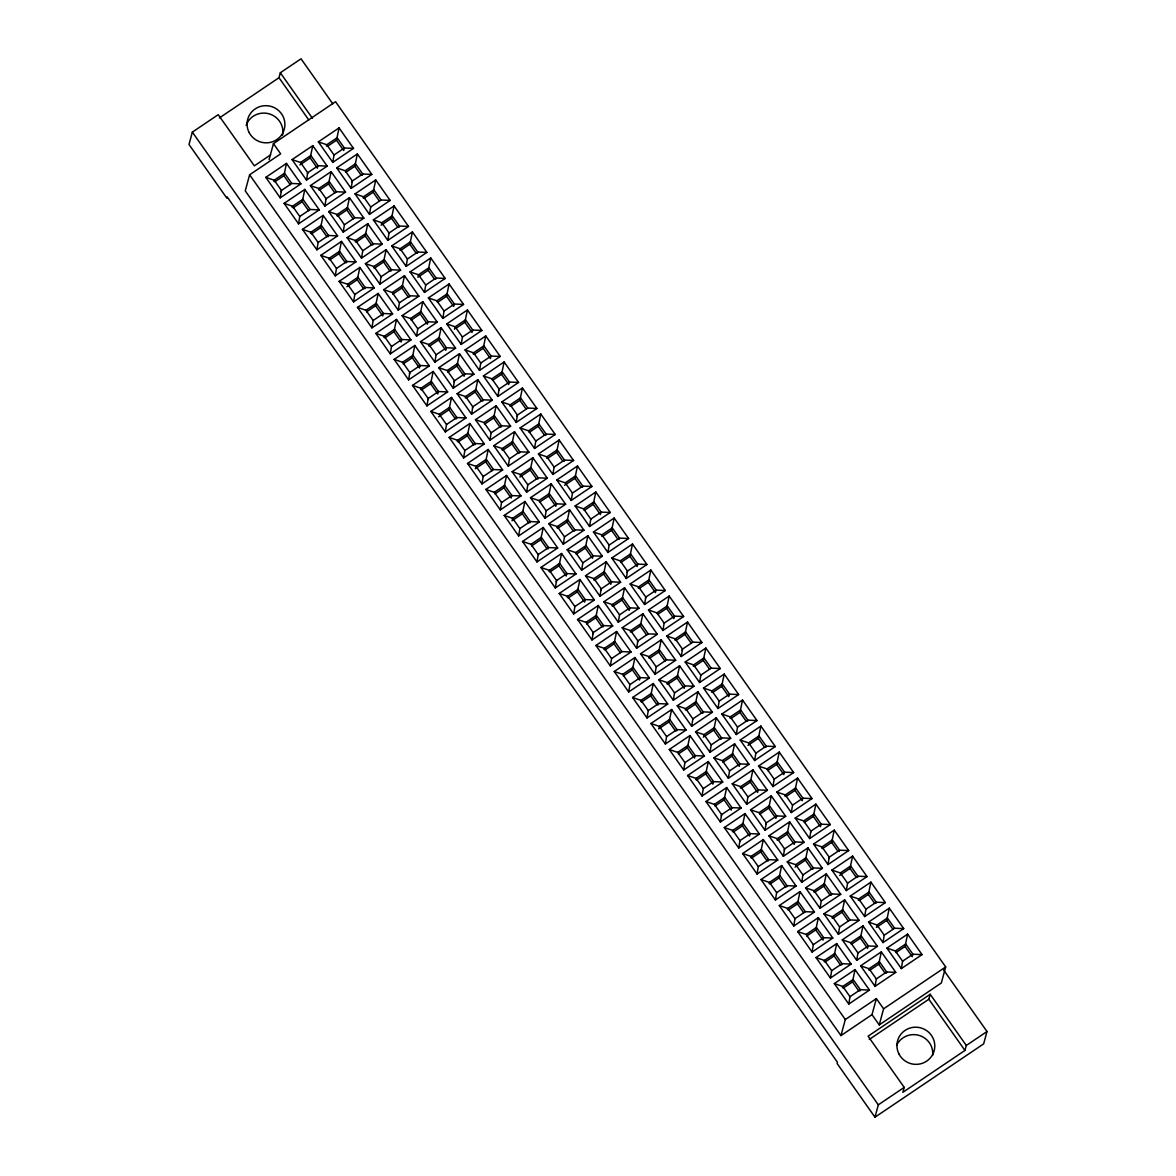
<?xml version="1.0" encoding="UTF-8"?>
<svg xmlns="http://www.w3.org/2000/svg" width="1176" height="1176" viewBox="0 0 1176 1176"><rect width="100%" height="100%" fill="white"/><g stroke="black" fill="none" stroke-linecap="round" stroke-linejoin="round"><path stroke-width="1.5" d="M280.211 197.833L281.446 190.453L274.214 180.222L265.776 177.356L286.474 163.391L300.909 183.868L280.211 197.833L265.776 177.356M298.557 223.837L299.777 216.458L292.559 206.226L284.107 203.36L304.819 189.395L319.255 209.872L298.557 223.837L284.107 203.36M306.495 180.09L307.73 172.725L300.512 162.479L292.06 159.613L312.757 145.648L327.207 166.125L306.495 180.09L292.06 159.613M316.888 249.841L318.123 242.462L310.905 232.231L302.452 229.364L323.15 215.399L337.6 235.876L316.888 249.841L302.452 229.364M324.841 206.094L326.075 198.729L318.858 188.483L310.405 185.617L331.103 171.652L345.538 192.129L324.841 206.094L310.405 185.617M332.793 162.362L334.013 154.982L326.796 144.736L318.343 141.884L339.055 127.905L353.491 148.397L332.793 162.362L318.343 141.884M335.233 275.846L336.468 268.481L329.236 258.235L320.798 255.368L341.496 241.403L355.931 261.88L335.233 275.846L320.798 255.368M343.186 232.113L344.406 224.734L337.189 214.488L328.736 211.621L349.448 197.656L363.884 218.148L343.186 232.113L328.736 211.621M351.139 188.366L352.359 180.986L345.141 170.755L336.689 167.889L357.386 153.924L371.837 174.401L351.139 188.366L336.689 167.889M353.579 301.864L354.799 294.485L347.581 284.239L339.129 281.373L359.841 267.408L374.277 287.885L353.579 301.864L339.129 281.373M361.517 258.117L362.752 250.738L355.534 240.507L347.082 237.64L367.779 223.675L382.229 244.152L361.517 258.117L347.082 237.64M369.47 214.37L370.705 206.991L363.487 196.759L355.034 193.893L375.732 179.928L390.167 200.405L369.47 214.37L355.034 193.893M371.91 327.869L373.145 320.489L365.927 310.258L357.475 307.392L378.172 293.427L392.622 313.904L371.91 327.869L357.475 307.392M379.863 284.122L381.097 276.742L373.88 266.511L365.427 263.644L386.125 249.679L400.56 270.157L379.863 284.122L365.427 263.644M387.815 240.374L389.035 233.01L381.818 222.764L373.365 219.897L394.078 205.932L408.513 226.409L387.815 240.374L373.365 219.897M390.256 353.873L391.49 346.494L384.258 336.262L375.82 333.396L396.518 319.431L410.953 339.908L390.256 353.873L375.82 333.396M398.208 310.126L399.428 302.761L392.211 292.515L383.758 289.649L404.47 275.684L418.906 296.161L398.208 310.126L383.758 289.649M406.161 266.379L407.381 259.014L400.163 248.768L391.711 245.902L412.409 231.937L426.859 252.414L406.161 266.379L391.711 245.902M408.601 379.877L409.821 372.498L402.604 362.267L394.151 359.4L414.863 345.435L429.299 365.912L408.601 379.877L394.151 359.4M416.554 336.13L417.774 328.765L410.556 318.52L402.104 315.653L422.801 301.688L437.251 322.165L416.554 336.13L402.104 315.653M424.492 292.398L425.727 285.018L418.509 274.772L410.056 271.921L430.754 257.956L445.19 278.433L424.492 292.398L410.056 271.921M426.932 405.882L428.167 398.517L420.949 388.271L412.497 385.405L433.194 371.44L447.644 391.917L426.932 405.882L412.497 385.405M434.885 362.149L436.12 354.77L428.902 344.524L420.449 341.672L441.147 327.692L455.582 348.184L434.885 362.149L420.449 341.672M442.837 318.402L444.058 311.023L436.84 300.791L428.387 297.925L449.1 283.96L463.535 304.437L442.837 318.402L428.387 297.925M445.278 431.901L446.512 424.521L439.28 414.275L430.842 411.409L451.54 397.444L465.975 417.936L445.278 431.901L430.842 411.409M453.23 388.154L454.45 380.774L447.233 370.543L438.78 367.676L459.493 353.711L473.928 374.189L453.23 388.154L438.78 367.676M461.183 344.406L462.403 337.027L455.185 326.796L446.733 323.929L467.431 309.964L481.881 330.441L461.183 344.406L446.733 323.929M463.623 457.905L464.843 450.526L457.626 440.294L449.173 437.428L469.885 423.463L484.321 443.94L463.623 457.905L449.173 437.428M471.576 414.158L472.796 406.778L465.578 396.547L457.126 393.681L477.824 379.716L492.274 400.193L471.576 414.158L457.126 393.681M479.514 370.411L480.749 363.046L473.531 352.8L465.079 349.934L485.776 335.969L500.212 356.446L479.514 370.411L465.079 349.934M481.954 483.909L483.189 476.53L475.971 466.299L467.519 463.432L488.216 449.467L502.666 469.944L481.954 483.909L467.519 463.432M489.907 440.162L491.142 432.797L483.924 422.551L475.471 419.685L496.169 405.72L510.605 426.197L489.907 440.162L475.471 419.685M497.86 396.415L499.08 389.05L491.862 378.804L483.41 375.938L504.122 361.973L518.557 382.45L497.86 396.415L483.41 375.938M500.3 509.914L501.535 502.549L494.317 492.303L485.864 489.436L506.562 475.471L520.997 495.949L500.3 509.914L485.864 489.436M508.252 466.166L509.473 458.802L502.255 448.556L493.802 445.689L514.515 431.724L528.95 452.201L508.252 466.166L493.802 445.689M516.205 422.434L517.425 415.055L510.208 404.809L501.755 401.957L522.453 387.992L536.903 408.469L516.205 422.434L501.755 401.957M518.645 535.918L519.865 528.553L512.648 518.307L504.195 515.441L524.908 501.476L539.343 521.953L518.645 535.918L504.195 515.441M526.598 492.185L527.818 484.806L520.601 474.56L512.148 471.708L532.846 457.743L547.296 478.22L526.598 492.185L512.148 471.708M534.536 448.438L535.771 441.059L528.553 430.828L520.101 427.961L540.798 413.996L555.234 434.473L534.536 448.438L520.101 427.961M536.976 561.937L538.211 554.558L530.993 544.312L522.541 541.46L543.239 527.48L557.689 547.972L536.976 561.937L522.541 541.46M544.929 518.19L546.164 510.81L538.946 500.579L530.494 497.713L551.191 483.748L565.627 504.225L544.929 518.19L530.494 497.713M552.882 474.442L554.102 467.063L546.884 456.832L538.432 453.965L559.144 440L573.579 460.477L552.882 474.442L538.432 453.965M555.322 587.941L556.557 580.562L549.339 570.331L540.886 567.464L561.584 553.499L576.019 573.976L555.322 587.941L540.886 567.464M563.275 544.194L564.495 536.815L557.277 526.583L548.825 523.717L569.537 509.752L583.972 530.229L563.275 544.194L548.825 523.717M571.227 500.447L572.447 493.082L565.23 482.836L556.777 479.97L577.475 466.005L591.925 486.482L571.227 500.447L556.777 479.97M573.668 613.945L574.888 606.566L567.67 596.335L559.217 593.468L579.93 579.503L594.365 599.981L573.668 613.945L559.217 593.468M581.62 570.198L582.84 562.834L575.623 552.588L567.17 549.721L587.868 535.756L602.318 556.233L581.62 570.198L567.17 549.721M589.558 526.466L590.793 519.086L583.575 508.84L575.123 505.974L595.82 492.009L610.256 512.486L589.558 526.466L575.123 505.974M591.998 639.95L593.233 632.585L586.015 622.339L577.563 619.473L598.261 605.508L612.711 625.985L591.998 639.95L577.563 619.473M599.951 596.203L601.186 588.838L593.968 578.592L585.516 575.726L606.213 561.76L620.649 582.238L599.951 596.203L585.516 575.726M607.904 552.47L609.124 545.091L601.906 534.86L593.454 531.993L614.166 518.028L628.601 538.505L607.904 552.47L593.454 531.993M610.344 665.954L611.579 658.589L604.361 648.343L595.909 645.477L616.606 631.512L631.042 651.989L610.344 665.954L595.909 645.477M618.297 622.222L619.517 614.842L612.299 604.596L603.847 601.745L624.559 587.779L638.994 608.257L618.297 622.222L603.847 601.745M626.249 578.474L627.47 571.095L620.252 560.864L611.799 557.997L632.497 544.032L646.947 564.509L626.249 578.474L611.799 557.997M628.69 691.973L629.91 684.594L622.692 674.348L614.24 671.496L634.952 657.531L649.387 678.008L628.69 691.973L614.24 671.496M636.642 648.226L637.862 640.846L630.645 630.615L622.192 627.749L642.89 613.784L657.34 634.261L636.642 648.226L622.192 627.749M644.58 604.479L645.815 597.099L638.597 586.868L630.145 584.002L650.842 570.037L665.278 590.514L644.58 604.479L630.145 584.002M647.02 717.977L648.255 710.598L641.038 700.367L632.585 697.5L653.283 683.535L667.733 704.012L647.02 717.977L632.585 697.5M654.973 674.23L656.208 666.851L648.99 656.62L640.538 653.753L661.235 639.788L675.671 660.265L654.973 674.23L640.538 653.753M662.926 630.483L664.146 623.118L656.928 612.872L648.476 610.006L669.188 596.041L683.624 616.518L662.926 630.483L648.476 610.006M665.366 743.982L666.601 736.602L659.383 726.371L650.931 723.505L671.628 709.54L686.064 730.017L665.366 743.982L650.931 723.505M673.319 700.235L674.539 692.87L667.321 682.624L658.869 679.757L679.581 665.792L694.016 686.269L673.319 700.235L658.869 679.757M681.271 656.502L682.492 649.123L675.274 638.877L666.821 636.01L687.519 622.045L701.969 642.522L681.271 656.502L666.821 636.01M683.712 769.986L684.932 762.621L677.714 752.375L669.262 749.509L689.974 735.544L704.409 756.021L683.712 769.986L669.262 749.509M691.664 726.239L692.885 718.874L685.667 708.628L677.214 705.762L697.912 691.797L712.362 712.274L691.664 726.239L677.214 705.762M699.602 682.506L700.837 675.127L693.62 664.896L685.167 662.029L705.865 648.064L720.3 668.541L699.602 682.506L685.167 662.029M702.043 795.99L703.277 788.626L696.06 778.38L687.607 775.513L708.305 761.548L722.755 782.025L702.043 795.99L687.607 775.513M709.995 752.258L711.23 744.878L704.012 734.647L695.56 731.781L716.257 717.816L730.693 738.293L709.995 752.258L695.56 731.781M717.948 708.511L719.168 701.131L711.95 690.9L703.498 688.034L724.21 674.068L738.646 694.546L717.948 708.511L703.498 688.034M720.388 822.009L721.623 814.63L714.405 804.384L705.953 801.532L726.65 787.567L741.086 808.044L720.388 822.009L705.953 801.532M728.341 778.262L729.561 770.883L722.343 760.652L713.891 757.785L734.603 743.82L749.038 764.297L728.341 778.262L713.891 757.785M736.294 734.515L737.514 727.135L730.296 716.904L721.843 714.038L742.541 700.073L756.991 720.55L736.294 734.515L721.843 714.038M738.734 848.014L739.954 840.634L732.736 830.403L724.284 827.537L744.996 813.572L759.431 834.049L738.734 848.014L724.284 827.537M746.687 804.266L747.907 796.887L740.689 786.656L732.236 783.789L752.934 769.824L767.384 790.301L746.687 804.266L732.236 783.789M754.625 760.519L755.859 753.154L748.642 742.909L740.189 740.042L760.887 726.077L775.322 746.554L754.625 760.519L740.189 740.042M757.065 874.018L758.299 866.638L751.082 856.407L742.629 853.541L763.327 839.576L777.777 860.053L757.065 874.018L742.629 853.541M765.017 830.271L766.252 822.906L759.034 812.66L750.582 809.794L771.28 795.829L785.715 816.306L765.017 830.271L750.582 809.794M772.97 786.538L774.19 779.159L766.972 768.913L758.52 766.046L779.232 752.081L793.668 772.573L772.97 786.538L758.52 766.046M775.41 900.022L776.645 892.658L769.427 882.412L760.975 879.545L781.673 865.58L796.108 886.057L775.41 900.022L760.975 879.545M783.363 856.29L784.583 848.91L777.365 838.664L768.913 835.798L789.625 821.833L804.061 842.31L783.363 856.29L768.913 835.798M791.316 812.543L792.536 805.163L785.318 794.932L776.866 792.065L797.563 778.1L812.013 798.577L791.316 812.543L776.866 792.065M793.756 926.027L794.976 918.662L787.758 908.416L779.306 905.549L800.018 891.584L814.453 912.062L793.756 926.027L779.306 905.549M801.709 882.294L802.929 874.915L795.711 864.683L787.258 861.817L807.956 847.852L822.406 868.329L801.709 882.294L787.258 861.817M809.647 838.547L810.881 831.167L803.664 820.936L795.211 818.07L815.909 804.105L830.344 824.582L809.647 838.547L795.211 818.07M812.087 952.045L813.322 944.666L806.104 934.42L797.651 931.568L818.349 917.603L832.799 938.08L812.087 952.045L797.651 931.568M820.039 908.298L821.274 900.919L814.057 890.688L805.604 887.821L826.302 873.856L840.737 894.333L820.039 908.298L805.604 887.821M827.992 864.551L829.212 857.186L821.995 846.94L813.542 844.074L834.254 830.109L848.69 850.586L827.992 864.551L813.542 844.074M830.432 978.05L831.667 970.67L824.45 960.439L815.997 957.573L836.695 943.608L851.13 964.085L830.432 978.05L815.997 957.573M838.385 934.303L839.605 926.923L832.387 916.692L823.935 913.825L844.647 899.861L859.083 920.338L838.385 934.303L823.935 913.825M846.338 890.555L847.558 883.191L840.34 872.945L831.888 870.078L852.585 856.113L867.035 876.59L846.338 890.555L831.888 870.078M848.778 1004.054L849.998 996.675L842.78 986.443L834.328 983.577L855.04 969.612L869.476 990.089L848.778 1004.054L834.328 983.577M856.731 960.307L857.951 952.942L850.733 942.696L842.281 939.83L862.978 925.865L877.428 946.342L856.731 960.307L842.281 939.83M864.669 916.574L865.903 909.195L858.686 898.949L850.233 896.097L870.931 882.118L885.366 902.609L864.669 916.574L850.233 896.097M875.062 986.326L876.296 978.947L869.079 968.701L860.626 965.834L881.324 951.869L895.759 972.361L875.062 986.326L860.626 965.834M883.014 942.579L884.234 935.199L877.017 924.968L868.564 922.102L889.277 908.137L903.712 928.614L883.014 942.579L868.564 922.102M901.36 968.583L902.58 961.204L895.362 950.972L886.91 948.106L907.607 934.141L922.058 954.618L901.36 968.583L886.91 948.106M286.474 163.391L283.901 175.709L274.846 181.81M312.757 145.648L310.185 157.966L299.836 164.949M304.819 189.395L302.247 201.713L293.177 207.829M339.055 127.905L336.483 140.238L327.428 146.338M331.103 171.652L328.53 183.971L319.475 190.086M323.15 215.399L320.578 227.718L311.522 233.833M357.386 153.924L354.814 166.242L345.759 172.343M349.448 197.656L346.876 209.989L337.821 216.09M341.496 241.403L338.923 253.722L329.868 259.837M375.732 179.928L373.159 192.247L364.104 198.362M367.779 223.675L365.207 235.994L356.152 242.094M359.841 267.408L357.269 279.741L346.905 286.724M394.078 205.932L391.505 218.251L381.156 225.233M386.125 249.679L383.552 261.998L374.497 268.113M378.172 293.427L375.6 305.745L366.544 311.846M412.409 231.937L409.836 244.255L400.781 250.37M404.47 275.684L401.898 288.002L392.843 294.118M396.518 319.431L393.945 331.75L384.89 337.865M430.754 257.956L428.182 270.274L417.833 277.257M422.801 301.688L420.229 314.007L411.174 320.122M414.863 345.435L412.291 357.754L403.221 363.869M449.1 283.96L446.527 296.279L437.472 302.394M441.147 327.692L438.575 340.026L429.519 346.126M433.194 371.44L430.622 383.758L421.567 389.873M467.431 309.964L464.858 322.283L455.803 328.398M459.493 353.711L456.92 366.03L447.865 372.13M451.54 397.444L448.967 409.777L438.619 416.76M485.776 335.969L483.204 348.287L474.149 354.402M477.824 379.716L475.251 392.034L466.196 398.15M469.885 423.463L467.313 435.781L458.243 441.882M504.122 361.973L501.549 374.291L492.494 380.407M496.169 405.72L493.597 418.039L484.541 424.154M488.216 449.467L485.644 461.786L475.295 468.768M522.453 387.992L519.88 400.31L510.825 406.411M514.515 431.724L511.942 444.043L502.887 450.158M506.562 475.471L503.99 487.79L494.934 493.905M540.798 413.996L538.226 426.315L529.171 432.43M532.846 457.743L530.273 470.062L519.924 477.044M524.908 501.476L522.335 513.794L511.972 520.777M559.144 440L556.571 452.319L547.516 458.434M551.191 483.748L548.619 496.066L539.563 502.181M543.239 527.48L540.666 539.813L531.611 545.914M577.475 466.005L574.902 478.323L564.553 485.306M569.537 509.752L566.964 522.07L557.909 528.186M561.584 553.499L559.012 565.818L549.956 571.918M595.82 492.009L593.248 504.342L584.193 510.443M587.868 535.756L585.295 548.075L576.24 554.19M579.93 579.503L577.357 591.822L568.287 597.937M614.166 518.028L611.593 530.347L602.538 536.447M606.213 561.76L603.641 574.079L594.586 580.194M598.261 605.508L595.688 617.826L586.633 623.942M632.497 544.032L629.924 556.351L620.869 562.466M624.559 587.779L621.986 600.098L612.931 606.199M616.606 631.512L614.034 643.831L604.979 649.946M650.842 570.037L648.27 582.355L639.215 588.47M642.89 613.784L640.317 626.102L631.262 632.218M634.952 657.531L632.379 669.85L623.309 675.95M669.188 596.041L666.616 608.36L657.56 614.475M661.235 639.788L658.663 652.107L649.608 658.222M653.283 683.535L650.71 695.854L641.655 701.954M687.519 622.045L684.947 634.379L675.891 640.479M679.581 665.792L677.009 678.111L667.953 684.226M671.628 709.54L669.056 721.858L658.707 728.841M705.865 648.064L703.292 660.383L694.237 666.483M697.912 691.797L695.339 704.13L686.284 710.231M689.974 735.544L687.401 747.862L678.332 753.978M724.21 674.068L721.638 686.387L712.582 692.502M716.257 717.816L713.685 730.134L703.336 737.117M708.305 761.548L705.732 773.867L696.677 779.982M742.541 700.073L739.969 712.391L730.913 718.507M734.603 743.82L732.031 756.139L722.975 762.254M726.65 787.567L724.078 799.886L715.023 805.986M760.887 726.077L758.314 738.396L747.965 745.378M752.934 769.824L750.361 782.143L741.306 788.258M744.996 813.572L742.423 825.89L733.354 832.005M779.232 752.081L776.66 764.415L767.605 770.515M771.28 795.829L768.707 808.147L759.652 814.262M763.327 839.576L760.754 851.894L751.699 858.01M797.563 778.1L794.991 790.419L785.935 796.519M789.625 821.833L787.053 834.166L777.997 840.267M781.673 865.58L779.1 877.899L770.045 884.014M815.909 804.105L813.336 816.423L804.281 822.538M807.956 847.852L805.384 860.17L795.035 867.153M800.018 891.584L797.446 903.918L788.376 910.018M834.254 830.109L831.682 842.428L822.627 848.543M826.302 873.856L823.729 886.175L814.674 892.29M818.349 917.603L815.777 929.922L806.721 936.023M852.585 856.113L850.013 868.432L839.664 875.414M844.647 899.861L842.075 912.179L833.02 918.294M836.695 943.608L834.122 955.926L825.067 962.042M870.931 882.118L868.358 894.451L859.303 900.551M862.978 925.865L860.406 938.183L851.35 944.299M855.04 969.612L852.468 981.931L843.398 988.046M889.277 908.137L886.704 920.455L876.355 927.438M881.324 951.869L878.751 964.202L869.696 970.303M907.607 934.141L905.035 946.46L895.98 952.575M270.598 154.879L254.339 165.86L218.236 114.66L192.349 132.124L188.998 144.486L226.865 198.185L227.203 196.951L837.4 1062.207L837.062 1063.442L874.973 1117.2L983.65 1043.876L987.002 1031.514L943.608 969.965M879.236 1024.899L941.329 983.004L945.695 966.922L335.542 101.724L273.449 143.619L280.667 153.85L249.621 174.798L245.255 190.879L840.958 1035.6L872.004 1014.653L876.385 998.586L883.602 1008.817L879.236 1024.899L872.004 1014.653M219.368 117.938L278.991 77.719L280.329 72.765L301.027 58.8L332.793 103.826M269.084 159.686L273.449 143.619M273.89 181.457L274.214 180.222L284.577 173.225L291.795 183.471L300.909 183.868M281.108 191.688L281.446 190.453L291.795 183.471M292.221 207.461L292.559 206.226L302.908 199.244L310.126 209.475L319.255 209.872M307.392 173.96L307.73 172.725L318.079 165.728L327.207 166.125M317.74 166.977L318.079 165.728L310.861 155.497L300.512 162.479M326.458 145.986L326.796 144.736L337.144 137.754L344.377 148L343.701 150.469L336.483 140.238M318.52 189.718L318.858 188.483L329.207 181.501L336.424 191.747L345.538 192.129M310.567 233.465L310.905 232.231L321.254 225.248L328.471 235.479L328.133 236.729M336.851 215.722L337.189 214.488L347.537 207.505L354.77 217.751L363.884 218.148M328.912 259.47L329.236 258.235L339.599 251.252L346.817 261.498L346.479 262.733M352.021 182.221L352.359 180.986L362.708 174.004L371.837 174.401M362.37 175.239L362.708 174.004L355.49 163.773L345.141 170.755M363.149 197.994L363.487 196.759L373.836 189.777L381.053 200.008L390.167 200.405M355.196 241.741L355.534 240.507L365.883 233.524L373.101 243.755L372.763 244.99M381.48 223.999L381.818 222.764L392.167 215.781L399.399 226.027L399.061 227.262M364.825 288.737L365.148 287.503L357.93 277.257L347.581 284.239M373.542 267.746L373.88 266.511L384.229 259.529L391.446 269.76L391.108 270.994M399.825 250.003L400.163 248.768L410.512 241.786L417.73 252.031L417.392 253.266M383.155 314.742L383.494 313.507L376.276 303.276L365.927 310.258M383.935 337.497L384.258 336.262L394.621 329.28L401.839 339.511L401.163 341.995L393.945 331.75M409.454 297.014L409.792 295.779L402.56 285.533L392.211 292.515M418.171 276.022L418.509 274.772L428.858 267.79L436.075 278.036L435.737 279.271M409.498 373.748L409.821 372.498L420.17 365.515L429.299 365.912M427.785 323.018L428.123 321.783L420.905 311.537L410.556 318.52M419.847 366.765L420.17 365.515L412.952 355.284L402.604 362.267M428.564 345.773L428.902 344.524L439.251 337.541L446.468 347.787L455.582 348.184M420.611 389.506L420.949 388.271L431.298 381.289L438.516 391.535L438.178 392.769M427.829 399.752L428.167 398.517L438.516 391.535L447.644 391.917M454.083 305.275L454.421 304.04L447.189 293.809L436.84 300.791M446.13 349.022L445.792 350.257L438.575 340.026M454.509 329.265L455.185 326.796L465.534 319.813L472.752 330.044L472.414 331.279M454.127 382.009L454.45 380.774L464.814 373.792L473.928 374.189M464.476 375.026L464.814 373.792L457.582 363.56L447.233 370.543M473.193 354.035L473.531 352.8L483.88 345.817L491.098 356.063L490.421 358.533L483.204 348.287M456.523 418.774L456.861 417.539L449.644 407.293L439.28 414.275M465.24 397.782L465.578 396.547L475.927 389.565L483.145 399.796L482.807 401.031M457.288 441.529L457.626 440.294L467.975 433.312L475.192 443.543L474.869 444.778M472.458 408.013L472.796 406.778L483.145 399.796L492.274 400.193M475.633 467.534L475.971 466.299L486.32 459.316L493.538 469.547L502.666 469.944M498.756 390.285L499.08 389.05L509.443 382.068L518.557 382.45M509.105 383.303L509.443 382.068L502.211 371.822L491.862 378.804M501.152 427.05L501.49 425.815L494.273 415.569L483.924 422.551M509.87 406.058L510.208 404.809L520.556 397.826L527.774 408.072L536.903 408.469M501.917 449.791L502.255 448.556L512.604 441.573L519.836 451.819L519.498 453.054M517.087 416.289L517.425 415.055L527.774 408.072M511.545 496.801L511.883 495.566L504.666 485.32L494.317 492.303M520.262 475.81L520.601 474.56L530.949 467.578L538.167 477.824L537.829 479.058M512.31 519.542L512.648 518.307L522.997 511.325L530.214 521.571L529.891 522.805M545.782 435.311L546.12 434.076L538.902 423.845L528.553 430.828M546.546 458.067L546.884 456.832L557.233 449.849L564.465 460.081L564.127 461.33M556.175 505.063L556.513 503.828L549.295 493.597L538.946 500.579M548.222 548.81L548.56 547.575L541.342 537.329L530.993 544.312M556.939 527.818L557.277 526.583L567.626 519.601L574.858 529.832L574.52 531.067M549.001 571.565L549.339 570.331L559.688 563.348L566.905 573.579L566.567 574.814M556.219 581.797L556.557 580.562L566.905 573.579L576.019 573.976M582.458 487.334L582.796 486.1L575.578 475.854L565.23 482.836M567.332 597.57L567.67 596.335L578.019 589.352L585.236 599.584L594.365 599.981M600.804 513.339L601.142 512.104L593.924 501.858L583.575 508.84M592.851 557.086L593.189 555.851L585.971 545.605L575.623 552.588M601.568 536.094L601.906 534.86L612.255 527.862L619.487 538.108L619.149 539.343M584.913 600.818L584.575 602.068L577.357 591.822M593.63 579.827L593.968 578.592L604.317 571.61L611.535 581.855L611.197 583.09M600.848 590.073L601.186 588.838L611.535 581.855L620.649 582.238M592.895 633.82L593.233 632.585L603.582 625.603L612.711 625.985M603.244 626.837L603.582 625.603L596.364 615.357L586.015 622.339M611.961 605.846L612.299 604.596L622.648 597.614L629.88 607.86L629.204 610.329L621.986 600.098M604.023 649.578L604.361 648.343L614.71 641.361L621.928 651.607L631.042 651.989M627.131 572.33L627.47 571.095L637.818 564.112L646.947 564.509M637.48 565.347L637.818 564.112L630.601 553.881L620.252 560.864M638.259 588.103L638.597 586.868L648.946 579.886L656.164 590.117L655.826 591.366M630.307 631.85L630.645 630.615L640.994 623.633L648.211 633.864L657.34 634.261M645.477 598.349L645.815 597.099L656.164 590.117L665.278 590.514M637.524 642.081L637.862 640.846L648.211 633.864M639.935 678.846L640.259 677.611L633.041 667.365L622.692 674.348M648.652 657.854L648.99 656.62L659.339 649.637L666.557 659.868L675.671 660.265M640.7 701.602L641.038 700.367L651.386 693.384L658.604 703.615L658.266 704.85M674.936 640.111L675.274 638.877L685.623 631.894L692.84 642.14L701.969 642.522M666.983 683.859L667.321 682.624L677.67 675.641L684.902 685.887L684.564 687.122M659.045 727.606L659.383 726.371L669.732 719.389L676.95 729.62L676.612 730.855M682.154 650.357L682.492 649.123L692.84 642.14M693.281 666.13L693.62 664.896L703.968 657.913L711.186 668.144L720.3 668.541M685.329 709.863L685.667 708.628L696.016 701.646L703.233 711.892L702.895 713.126M711.612 692.135L711.95 690.9L722.299 683.918L729.532 694.149L729.193 695.384M694.957 756.874L695.281 755.639L688.063 745.393L677.714 752.375M703.674 735.882L704.012 734.647L714.361 727.65L721.579 737.896L721.241 739.131M695.722 779.615L696.06 778.38L706.409 771.397L713.626 781.643L712.95 784.113L705.732 773.867M729.958 718.139L730.296 716.904L740.645 709.922L747.862 720.153L747.524 721.403M721.285 815.865L721.623 814.63L731.972 807.647L741.086 808.044M739.586 765.135L739.924 763.9L732.692 753.669L722.343 760.652M731.634 808.882L731.972 807.647L724.754 797.402L714.405 804.384M740.351 787.891L740.689 786.656L751.038 779.673L758.255 789.904L757.579 792.389L750.361 782.143M732.398 831.638L732.736 830.403L743.085 823.42L750.303 833.652L749.979 834.887M739.63 841.869L739.954 840.634L750.303 833.652L759.431 834.049M765.87 747.407L766.208 746.172L758.99 735.926L748.642 742.909M750.744 857.642L751.082 856.407L761.431 849.425L768.648 859.656L768.31 860.905M765.914 824.141L766.252 822.906L776.601 815.923L785.715 816.306M784.216 773.411L784.554 772.176L777.321 761.93L766.972 768.913M776.263 817.158L776.601 815.923L769.383 805.678L759.034 812.66M784.98 796.167L785.318 794.932L795.667 787.949L802.885 798.181L802.223 800.65L794.991 790.419M777.027 839.899L777.365 838.664L787.714 831.682L794.947 841.928L794.608 843.163M769.089 883.646L769.427 882.412L779.776 875.429L786.994 885.675L786.656 886.91M784.26 850.145L784.583 848.91L794.947 841.928L804.061 842.31M787.42 909.651L787.758 908.416L798.107 901.433L805.325 911.679L814.453 912.062M810.543 832.402L810.881 831.167L821.23 824.185L830.344 824.582M820.892 825.42L821.23 824.185L814.012 813.954L803.664 820.936M812.939 869.167L813.278 867.932L806.06 857.701L795.711 864.683M821.657 848.175L821.995 846.94L832.343 839.958L839.576 850.204L839.238 851.439M813.718 891.923L814.057 890.688L824.405 883.705L831.623 893.936L831.285 895.171M828.889 858.421L829.212 857.186L839.576 850.204L848.69 850.586M823.332 938.918L823.67 937.684L816.453 927.438L806.104 934.42M832.049 917.927L832.387 916.692L842.736 909.71L849.969 919.941L859.083 920.338M824.111 961.674L824.45 960.439L834.798 953.457L842.016 963.688L841.678 964.923M857.569 877.443L857.907 876.208L850.689 865.962L840.34 872.945M858.348 900.199L858.686 898.949L869.035 891.967L876.252 902.212L875.914 903.447M842.442 987.678L842.78 986.443L853.129 979.461L860.347 989.692L860.023 990.942M840.958 1035.6L845.323 1019.533L876.385 998.586M867.962 947.195L868.3 945.96L861.082 935.714L850.733 942.696M876.679 926.203L877.017 924.968L887.365 917.986L894.598 928.217L903.712 928.614M868.741 969.935L869.079 968.701L879.428 961.718L886.645 971.964L886.307 973.199M912.591 955.456L912.929 954.221L905.711 943.99L895.362 950.972M874.973 1117.2L878.325 1104.837L904.197 1087.374L868.094 1036.188L930.201 994.279L966.304 1045.479L964.952 1050.433L902.859 1092.328L904.197 1087.374M869.24 1039.452L928.849 999.232L930.201 994.279M334.013 154.982L344.377 148L353.491 148.397M299.777 216.458L310.126 209.475M326.075 198.729L336.424 191.747M318.123 242.462L328.471 235.479L337.6 235.876M344.406 224.734L354.77 217.751M370.705 206.991L381.053 200.008M336.468 268.481L346.817 261.498L355.931 261.88M362.752 250.738L373.101 243.755L382.229 244.152M389.035 233.01L399.399 226.027L408.513 226.409M354.799 294.485L365.148 287.503L374.277 287.885M381.097 276.742L391.446 269.76L400.56 270.157M407.381 259.014L417.73 252.031L426.859 252.414M373.145 320.489L383.494 313.507L392.622 313.904M399.428 302.761L409.792 295.779L418.906 296.161M425.727 285.018L436.075 278.036L445.19 278.433M391.49 346.494L401.839 339.511L410.953 339.908M417.774 328.765L428.123 321.783L437.251 322.165M444.058 311.023L454.421 304.04L463.535 304.437M436.12 354.77L446.468 347.787M462.403 337.027L472.752 330.044L481.881 330.441M480.749 363.046L491.098 356.063L500.212 356.446M446.512 424.521L456.861 417.539L465.975 417.936M464.843 450.526L475.192 443.543L484.321 443.94M491.142 432.797L501.49 425.815L510.605 426.197M483.189 476.53L493.538 469.547M509.473 458.802L519.836 451.819L528.95 452.201M535.771 441.059L546.12 434.076L555.234 434.473M501.535 502.549L511.883 495.566L520.997 495.949M527.818 484.806L538.167 477.824L547.296 478.22M554.102 467.063L564.465 460.081L573.579 460.477M519.865 528.553L530.214 521.571L539.343 521.953M546.164 510.81L556.513 503.828L565.627 504.225M572.447 493.082L582.796 486.1L591.925 486.482M538.211 554.558L548.56 547.575L557.689 547.972M564.495 536.815L574.858 529.832L583.972 530.229M590.793 519.086L601.142 512.104L610.256 512.486M582.84 562.834L593.189 555.851L602.318 556.233M609.124 545.091L619.487 538.108L628.601 538.505M574.888 606.566L585.236 599.584M619.517 614.842L629.88 607.86L638.994 608.257M656.928 612.872L667.277 605.89L674.51 616.136L673.833 618.605L666.616 608.36M611.579 658.589L621.928 651.607M664.146 623.118L674.51 616.136L683.624 616.518M629.91 684.594L640.259 677.611L649.387 678.008M656.208 666.851L666.557 659.868M648.255 710.598L658.604 703.615L667.733 704.012M674.539 692.87L684.902 685.887L694.016 686.269M700.837 675.127L711.186 668.144M666.601 736.602L676.95 729.62L686.064 730.017M692.885 718.874L703.233 711.892L712.362 712.274M719.168 701.131L729.532 694.149L738.646 694.546M684.932 762.621L695.281 755.639L704.409 756.021M711.23 744.878L721.579 737.896L730.693 738.293M737.514 727.135L747.862 720.153L756.991 720.55M703.277 788.626L713.626 781.643L722.755 782.025M729.561 770.883L739.924 763.9L749.038 764.297M755.859 753.154L766.208 746.172L775.322 746.554M747.907 796.887L758.255 789.904L767.384 790.301M774.19 779.159L784.554 772.176L793.668 772.573M792.536 805.163L802.885 798.181L812.013 798.577M758.299 866.638L768.648 859.656L777.777 860.053M776.645 892.658L786.994 885.675L796.108 886.057M802.929 874.915L813.278 867.932L822.406 868.329M794.976 918.662L805.325 911.679M821.274 900.919L831.623 893.936L840.737 894.333M847.558 883.191L857.907 876.208L867.035 876.59M813.322 944.666L823.67 937.684L832.799 938.08M839.605 926.923L849.969 919.941M865.903 909.195L876.252 902.212L885.366 902.609M831.667 970.67L842.016 963.688L851.13 964.085M857.951 952.942L868.3 945.96L877.428 946.342M884.234 935.199L894.598 928.217M849.998 996.675L860.347 989.692L869.476 990.089M876.296 978.947L886.645 971.964L895.759 972.361M902.58 961.204L912.929 954.221L922.058 954.618M883.602 1008.817L945.695 966.922M966.304 1045.479L987.002 1031.514M354.814 166.242L361.135 175.195M373.159 192.247L379.48 201.214M391.505 218.251L397.811 227.218M409.836 244.255L416.157 253.222M428.182 270.274L434.503 279.226M446.527 296.279L453.745 306.51M464.858 322.283L472.09 332.529M501.549 374.291L508.767 384.537M519.88 400.31L526.201 409.263M538.226 426.315L544.547 435.267M556.571 452.319L562.878 461.286M574.902 478.323L581.223 487.29M593.248 504.342L600.466 514.573M611.593 530.347L617.9 539.299M629.924 556.351L637.157 566.582M648.27 582.355L655.488 592.601M684.947 634.379L691.268 643.331M703.292 660.383L709.613 669.335M721.638 686.387L728.855 696.633M739.969 712.391L746.29 721.358M758.314 738.396L764.635 747.363M776.66 764.415L783.877 774.646M813.336 816.423L820.554 826.669M831.682 842.428L837.988 851.395M850.013 868.432L856.334 877.399M868.358 894.451L874.679 903.403M886.704 920.455L893.01 929.408M905.035 946.46L912.267 956.705M280.329 72.765L312.419 118.276M278.991 77.719L308.774 119.952M928.849 999.232L964.952 1050.433M310.185 157.966L317.402 168.212M328.53 183.971L334.851 192.938M346.876 209.989L353.182 218.942M365.207 235.994L371.528 244.946M383.552 261.998L389.873 270.95M401.898 288.002L408.204 296.969M420.229 314.007L427.447 324.253M456.92 366.03L464.138 376.261M475.251 392.034L481.572 401.001M493.597 418.039L499.918 427.006M511.942 444.043L518.249 453.01M530.273 470.062L536.594 479.014M548.619 496.066L555.836 506.297M566.964 522.07L573.271 531.038M585.295 548.075L592.513 558.321M603.641 574.079L610.859 584.325M640.317 626.102L646.638 635.055M658.663 652.107L664.984 661.074M677.009 678.111L684.226 688.357M695.339 704.13L701.66 713.082M713.685 730.134L720.006 739.087M732.031 756.139L739.248 766.37M768.707 808.147L775.925 818.393M787.053 834.166L794.27 844.397M805.384 860.17L811.705 869.123M823.729 886.175L830.05 895.127M842.075 912.179L848.381 921.146M860.406 938.183L867.623 948.429M878.751 964.202L885.072 973.155M283.901 175.709L290.222 184.661M302.247 201.713L308.553 210.666M320.578 227.718L326.899 236.685M338.923 253.722L345.244 262.689M357.269 279.741L363.575 288.693M375.6 305.745L382.817 315.976M412.291 357.754L419.509 368M430.622 383.758L437.84 394.004M448.967 409.777L455.288 418.73M467.313 435.781L473.619 444.734M485.644 461.786L491.965 470.738M503.99 487.79L511.207 498.036M522.335 513.794L528.641 522.761M540.666 539.813L546.987 548.766M559.012 565.818L566.229 576.049M595.688 617.826L602.009 626.793M614.034 643.831L620.355 652.798M632.379 669.85L639.597 680.081M650.71 695.854L657.031 704.806M669.056 721.858L675.377 730.825M687.401 747.862L694.619 758.108M724.078 799.886L731.296 810.117M742.423 825.89L749.641 836.121M760.754 851.894L767.075 860.861M779.1 877.899L785.421 886.866M797.446 903.918L803.752 912.87M815.777 929.922L822.994 940.153M834.122 955.926L840.443 964.879M852.468 981.931L858.774 990.898M249.621 174.798L845.323 1019.533M192.349 132.124L878.325 1104.837M246.122 125.303A18.963 18.566 15.2 0 1 268.804 113.749A18.963 18.566 15.2 0 1 282.608 135.137M896.568 1045.405A18.963 18.566 15.2 0 1 932.686 1055.166M249.047 132.374A18.963 18.566 15.2 0 0 281.77 134.681A18.963 18.566 15.2 0 0 267.143 105.722A18.963 18.566 15.2 0 0 249.047 132.374M898.92 1053.902A18.963 18.566 15.2 0 0 931.642 1056.21A18.963 18.566 15.2 0 0 917.015 1027.236A18.963 18.566 15.2 0 0 898.92 1053.902"/></g></svg>
